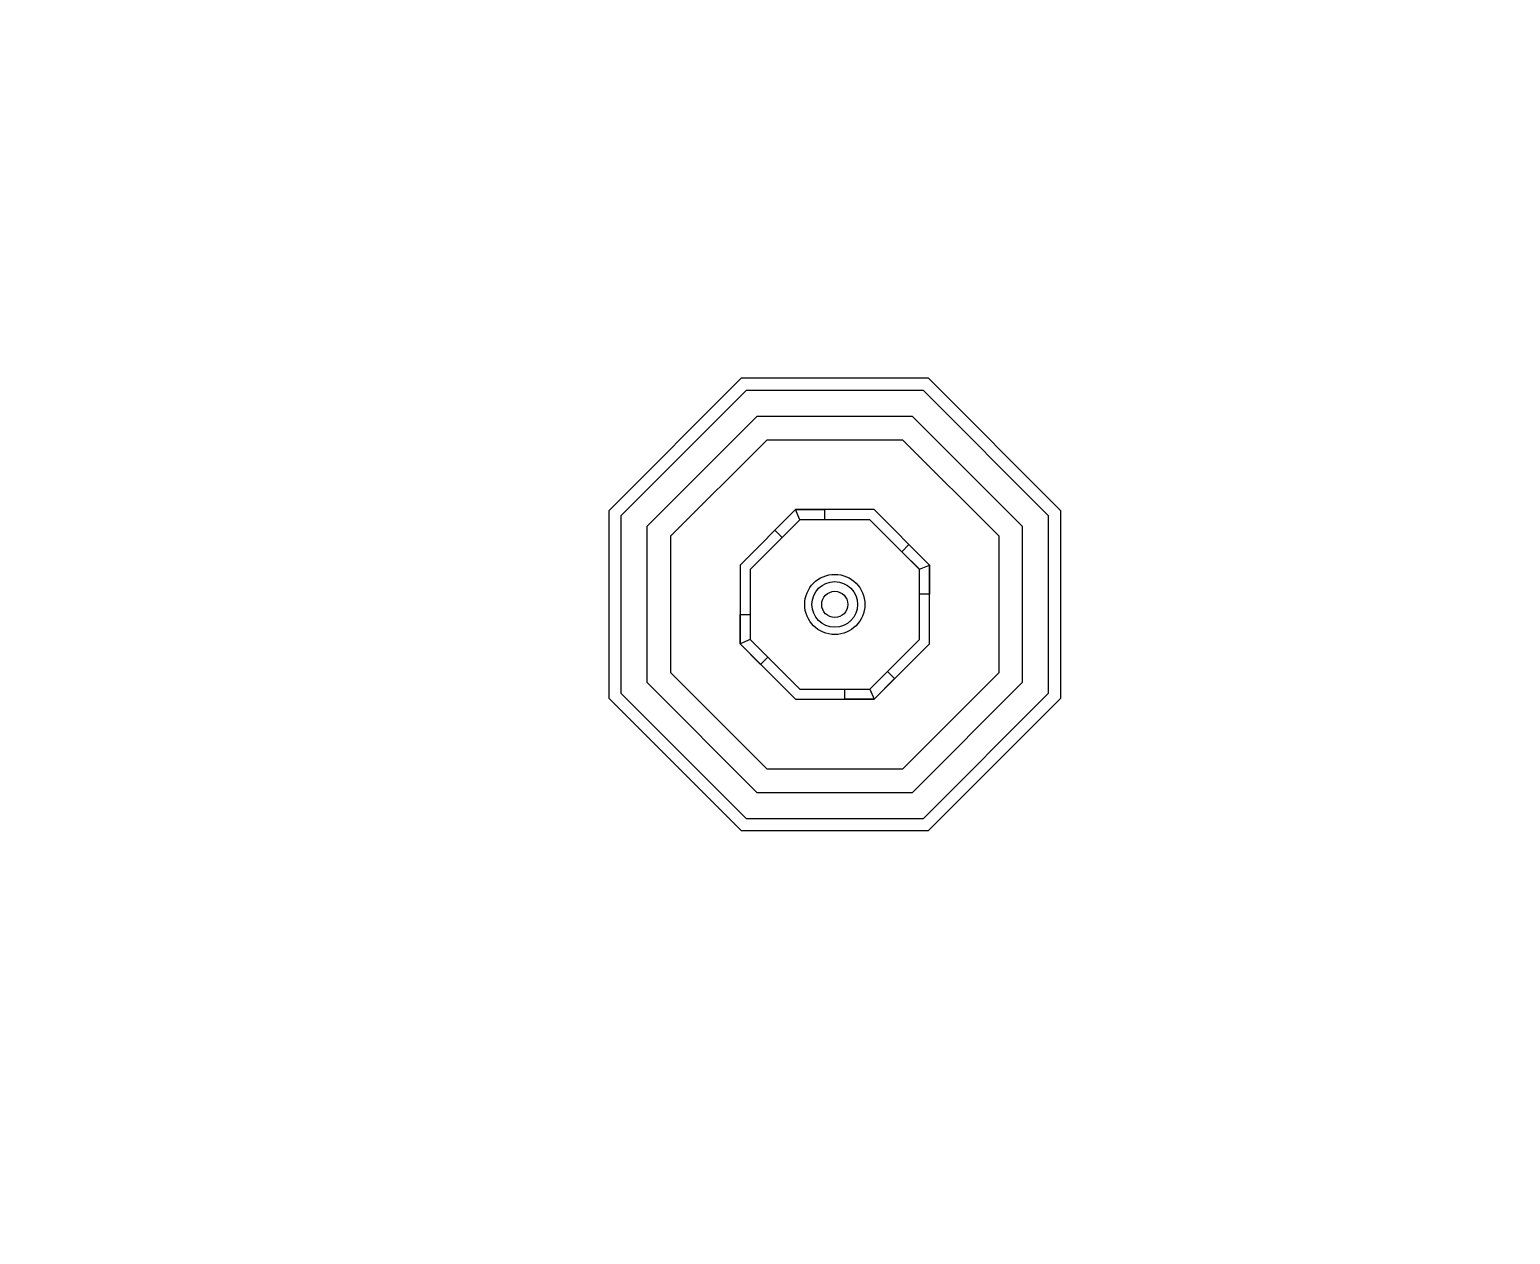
# Model space of a CAD drawing. Header units: inches. Extents: x 102447 to 288095, y 37526 to 105682.
# Drawn here: x 111925.7 to 112371.9, y 84827.4 to 85190.2 of the extents above; entities that cross this region are included whole.
import ezdxf

# ---------------------------------------------------------------- set-up
doc = ezdxf.new("R2010")
doc.units = ezdxf.units.IN
doc.header["$LTSCALE"] = 200
doc.header["$MEASUREMENT"] = 0
doc.layers.add('PAVING', color=7, linetype='Continuous')

msp = doc.modelspace()

# ---------------------------------------------------------------- hatches: boundary and pattern name
h = msp.add_hatch()
h.set_pattern_fill('GRASS', color=3, scale=100)
h.set_pattern_definition([(90, (104411.36, 74460.45), (-70.71068, 70.71068), [18.75, -122.67136]), (45, (104411.36, 74460.45), (-70.7107, 70.7107), [18.75, -81.25]), (135, (104411.36, 74460.45), (-70.7107, -70.7107), [18.75, -81.25])])
h.paths.add_polyline_path([(112371.95, 86941.41, 0.414214), (112290.89, 87022.47), (111897.93, 87023.8), (111897.93, 85218.96), (112290.89, 85218.96, 0.414214), (112371.95, 85300.02), (112371.95, 85574.9)])
h.paths.add_polyline_path([(112371.95, 84739.01, 0.414214), (112290.89, 84820.07), (111897.93, 84820.07), (111897.93, 84804.03), (111897.02, 84804.03), (111897.02, 83962.74), (112290.89, 83962.74, 0.414214), (112371.95, 84043.8)])
h.paths.add_polyline_path([(109278.55, 83417.61), (108069.27, 83417.61, 0.414214), (108019.27, 83367.61), (108019.27, 82980.76), (109278.55, 82980.76)])
h.paths.add_polyline_path([(108257.22, 83344.81), (108693.48, 83344.81), (108693.48, 83053.57), (108257.22, 83053.57)], flags=16)
h.paths.add_polyline_path([(108857.55, 83199.19, -1), (109175.21, 83199.19, -1)], flags=16)
h.paths.add_polyline_path([(108963.56, 83150.64), (109063.69, 83150.64), (109063.69, 83258.82), (108963.56, 83258.82)], flags=8)
h.paths.add_polyline_path([(108411.02, 83150.26), (108511.15, 83150.26), (108511.15, 83258.43), (108411.02, 83258.43)], flags=8)

# ---------------------------------------------------------------- linework, layer by layer
at = {"layer": 'PAVING', "linetype": 'Continuous'}
for points in [[(112140.1, 84948.98), (112196.55, 84948.98), (112236.46, 84988.89), (112236.46, 85045.33), (112196.55, 85085.24), (112140.1, 85085.24), (112100.2, 85045.33), (112100.2, 84988.89), (112140.1, 84948.98)], [(112141.63, 84952.67), (112195.02, 84952.67), (112232.76, 84990.42), (112232.76, 85043.8), (112195.02, 85081.55), (112141.63, 85081.55), (112103.89, 85043.8), (112103.89, 84990.42), (112141.63, 84952.67)], [(112144.87, 84960.48), (112191.78, 84960.48), (112224.95, 84993.65), (112224.95, 85040.56), (112191.78, 85073.73), (112144.87, 85073.73), (112111.7, 85040.56), (112111.7, 84993.65), (112144.87, 84960.48)], [(112147.82, 84967.6), (112188.84, 84967.6), (112217.84, 84996.6), (112217.84, 85037.62), (112188.84, 85066.62), (112147.82, 85066.62), (112118.82, 85037.62), (112118.82, 84996.6), (112147.82, 84967.6)], [(112156.5, 84988.55), (112180.16, 84988.55), (112196.88, 85005.28), (112196.88, 85028.94), (112180.16, 85045.66), (112156.5, 85045.66), (112139.77, 85028.94), (112139.77, 85005.28), (112156.5, 84988.55)], [(112157.76, 84991.6), (112178.89, 84991.6), (112193.83, 85006.54), (112193.83, 85027.67), (112178.89, 85042.62), (112157.76, 85042.62), (112142.82, 85027.67), (112142.82, 85006.54), (112157.76, 84991.6)], [(112157.75, 85042.62), (112156.49, 85045.66), (112150.28, 85039.46), (112152.44, 85037.31), (112157.75, 85042.62)], [(112157.75, 85042.62), (112156.49, 85045.66), (112165.26, 85045.66), (112165.26, 85042.62), (112157.75, 85042.62)], [(112193.83, 85027.69), (112196.88, 85028.95), (112190.68, 85035.15), (112188.52, 85032.99), (112193.83, 85027.69)], [(112193.83, 85027.68), (112196.88, 85028.95), (112196.88, 85020.18), (112193.83, 85020.18), (112193.83, 85027.68)], [(112142.82, 85006.53), (112139.77, 85005.27), (112139.77, 85014.04), (112142.82, 85014.04), (112142.82, 85006.53)], [(112142.82, 85006.53), (112139.77, 85005.27), (112145.97, 84999.06), (112148.13, 85001.22), (112142.82, 85006.53)], [(112178.9, 84991.6), (112180.17, 84988.55), (112186.37, 84994.75), (112184.21, 84996.91), (112178.9, 84991.6)], [(112178.9, 84991.6), (112180.17, 84988.55), (112171.4, 84988.55), (112171.4, 84991.6), (112178.9, 84991.6)]]:
    msp.add_lwpolyline(points, dxfattribs=at)
for radius in [9.06, 6.87, 3.95]:
    msp.add_circle((112168.33, 85017.11), radius, dxfattribs=at)

doc.saveas('drawing.dxf')
